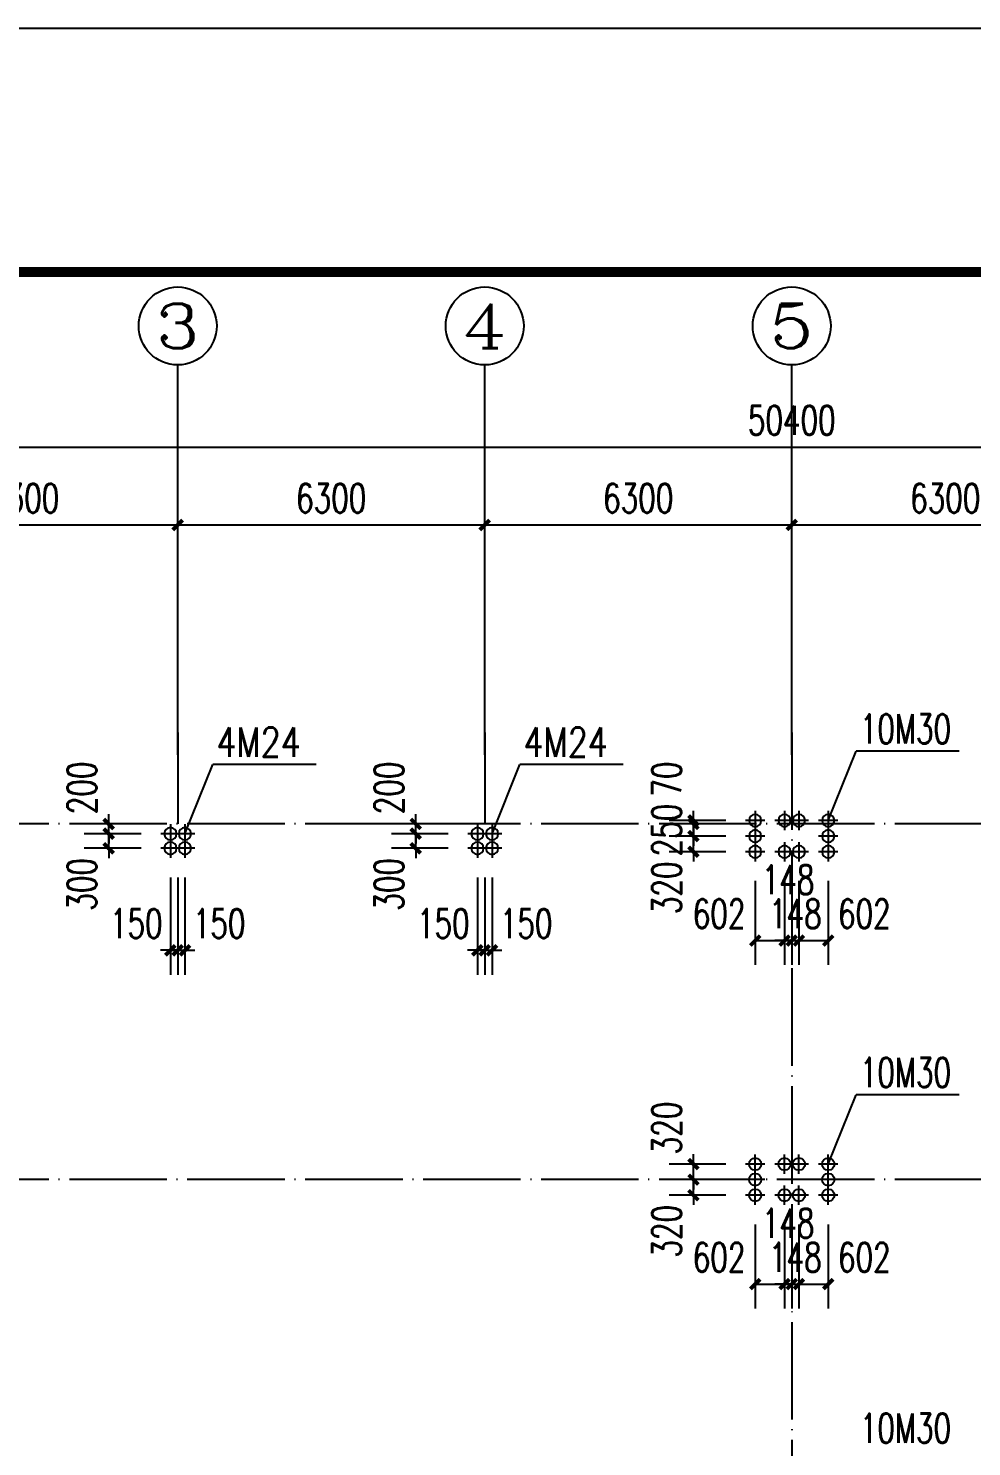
# Model space of a CAD drawing. Extents: x 37237700 to 37865026, y 138877 to 347670.
# Drawn here: x 37437590 to 37456945, y 318564 to 347670 of the extents above; entities that cross this region are included whole.
import ezdxf
from ezdxf.enums import TextEntityAlignment as Align

# ---------------------------------------------------------------- set-up
doc = ezdxf.new("R2010")
doc.units = 0
doc.header["$LTSCALE"] = 1000
doc.header["$MEASUREMENT"] = 0
for name, pattern in [('ACAD_ISO04W100', [30.5, 24, -3, 0.5, -3]), ('CENTER', [2, 1.25, -0.25, 0.25, -0.25]), ('DOTE', [2.42, 2, -0.2, 0.02, -0.2])]:
    doc.linetypes.add(name, pattern=pattern)
doc.layers.get('0').update_dxf_attribs({"linetype": 'CONTINUOUS'})
doc.layers.get('DEFPOINTS').update_dxf_attribs({"linetype": 'CONTINUOUS'})
for name, color, linetype in [('AXIS', 3, 'CONTINUOUS'), ('AXIS_TEXT', 7, 'CONTINUOUS'), ('DOTE', 1, 'ACAD_ISO04W100'), ('PUB_DIM', 3, 'CONTINUOUS'), ('PUB_TEXT', 7, 'CONTINUOUS'), ('PUB_TITLE', 4, 'CONTINUOUS'), ('ROOF', 7, 'CONTINUOUS'), ('中心线', 9, 'CENTER'), ('锚栓', 6, 'CONTINUOUS')]:
    doc.layers.add(name, color=color, linetype=linetype)
doc.styles.add('_TCH_AXIS', font='COMPLEX', dxfattribs={"bigfont": 'GBCBIG'})
doc.styles.add('_TCH_DIM_T3', font='SIMPLEX', dxfattribs={"width": 0.705882, "bigfont": 'GBCBIG'})
doc.styles.add('character', font='romans.shx', dxfattribs={"width": 0.618, "bigfont": 'gbhzfs.shx'})
doc.styles.add('COMPLEX', font='COMPLEX')
doc.dimstyles.new('_TCH_ARCH&&200', dxfattribs={"dimtxt": 595, "dimasz": 200, "dimexe": 500, "dimexo": 600, "dimgap": 252.5, "dimtad": 1, "dimdec": 0, "dimzin": 0, "dimdsep": 46, "dimtxsty": '_TCH_DIM_T3', "dimblk": 'ARCHTICK', "dimcen": 0.09, "dimclrt": 7, "dimazin": 2, "dimtfac": 1, "dimtdec": 0, "dimtix": 1, "dimtmove": 2, "dimatfit": 3, "dimfxl": 1, "dimtolj": 1, "dimtzin": 0, "dimarcsym": 0})

# ---------------------------------------------------------------- blocks, each defined once
blk = doc.blocks.new('m')
at = {"layer": '锚栓'}
for p, q in [((2858390, 836587), (2858985, 836587)), ((2858688, 836885), (2858688, 836290))]:
    blk.add_line(p, q, dxfattribs=at)
blk.add_circle((2858688, 836587), 189, dxfattribs=at)
blk = doc.blocks.new('_ArchTick')
at = {"color": 0, "linetype": 'ByBlock', "const_width": 0.4}
blk.add_lwpolyline([(-0.5, -0.5), (0.5, 0.5)], dxfattribs=at)
blk = doc.blocks.new('*D1555')
at = {"layer": 'DEFPOINTS', "color": 0}
for p in [(37453402, 323723), (37454004, 323723), (37454004, 321899)]:
    blk.add_point(p, dxfattribs=at)
at = {"layer": 'PUB_DIM', "color": 0, "lineweight": -2}
for p, q in [((37453402, 323123), (37453402, 321399)), ((37454004, 323123), (37454004, 321399)), ((37453402, 321899), (37454004, 321899))]:
    blk.add_line(p, q, dxfattribs=at)
at = {"layer": 'PUB_DIM', "color": 0, "lineweight": -2, "xscale": 200, "yscale": 200, "zscale": 200, "rotation": 180}
blk.add_blockref('_ArchTick', (37453402, 321899), dxfattribs=at)
at = {"layer": 'PUB_DIM', "color": 0, "lineweight": -2, "xscale": 200, "yscale": 200, "zscale": 200}
blk.add_blockref('_ArchTick', (37454004, 321899), dxfattribs=at)
at = {"layer": 'PUB_DIM', "color": 7, "insert": (37454744, 322449), "char_height": 595, "attachment_point": 5, "style": '_TCH_DIM_T3'}
blk.add_mtext('\\A1;602', dxfattribs=at)
blk = doc.blocks.new('*D1556')
at = {"layer": 'DEFPOINTS', "color": 0}
for p in [(37453254, 323723), (37453402, 323723), (37453402, 321899)]:
    blk.add_point(p, dxfattribs=at)
at = {"layer": 'PUB_DIM', "color": 0, "lineweight": -2}
for p, q in [((37453254, 323123), (37453254, 321399)), ((37453402, 323123), (37453402, 321399)), ((37453254, 321899), (37453054, 321899)), ((37453254, 321899), (37453402, 321899)), ((37453402, 321899), (37453602, 321899))]:
    blk.add_line(p, q, dxfattribs=at)
at = {"layer": 'PUB_DIM', "color": 0, "lineweight": -2, "xscale": 200, "yscale": 200, "zscale": 200}
blk.add_blockref('_ArchTick', (37453254, 321899), dxfattribs=at)
at = {"layer": 'PUB_DIM', "color": 0, "lineweight": -2, "xscale": 200, "yscale": 200, "zscale": 200, "rotation": 180}
blk.add_blockref('_ArchTick', (37453402, 321899), dxfattribs=at)
at = {"layer": 'PUB_DIM', "color": 7, "insert": (37453328, 322449), "char_height": 595, "attachment_point": 5, "style": '_TCH_DIM_T3'}
blk.add_mtext('\\A1;148', dxfattribs=at)
blk = doc.blocks.new('*D1557')
at = {"layer": 'DEFPOINTS', "color": 0}
for p in [(37453106, 323723), (37453254, 323723), (37453254, 321899)]:
    blk.add_point(p, dxfattribs=at)
at = {"layer": 'PUB_DIM', "color": 0, "lineweight": -2}
for p, q in [((37453106, 323123), (37453106, 321399)), ((37453254, 323123), (37453254, 321399)), ((37453106, 321899), (37452906, 321899)), ((37453106, 321899), (37453254, 321899)), ((37453254, 321899), (37453454, 321899))]:
    blk.add_line(p, q, dxfattribs=at)
at = {"layer": 'PUB_DIM', "color": 0, "lineweight": -2, "xscale": 200, "yscale": 200, "zscale": 200}
blk.add_blockref('_ArchTick', (37453106, 321899), dxfattribs=at)
at = {"layer": 'PUB_DIM', "color": 0, "lineweight": -2, "xscale": 200, "yscale": 200, "zscale": 200, "rotation": 180}
blk.add_blockref('_ArchTick', (37453254, 321899), dxfattribs=at)
at = {"layer": 'PUB_DIM', "color": 7, "insert": (37453180, 323149), "char_height": 595, "attachment_point": 5, "style": '_TCH_DIM_T3'}
blk.add_mtext('\\A1;148', dxfattribs=at)
blk = doc.blocks.new('*D1558')
at = {"layer": 'DEFPOINTS', "color": 0}
for p in [(37452504, 323723), (37453106, 323723), (37453106, 321899)]:
    blk.add_point(p, dxfattribs=at)
at = {"layer": 'PUB_DIM', "color": 0, "lineweight": -2}
for p, q in [((37452504, 323123), (37452504, 321399)), ((37453106, 323123), (37453106, 321399)), ((37452504, 321899), (37453106, 321899))]:
    blk.add_line(p, q, dxfattribs=at)
at = {"layer": 'PUB_DIM', "color": 0, "lineweight": -2, "xscale": 200, "yscale": 200, "zscale": 200, "rotation": 180}
blk.add_blockref('_ArchTick', (37452504, 321899), dxfattribs=at)
at = {"layer": 'PUB_DIM', "color": 0, "lineweight": -2, "xscale": 200, "yscale": 200, "zscale": 200}
blk.add_blockref('_ArchTick', (37453106, 321899), dxfattribs=at)
at = {"layer": 'PUB_DIM', "color": 7, "insert": (37451764, 322449), "char_height": 595, "attachment_point": 5, "style": '_TCH_DIM_T3'}
blk.add_mtext('\\A1;602', dxfattribs=at)
blk = doc.blocks.new('*D1563')
at = {"layer": 'DEFPOINTS', "color": 0}
for p in [(37451237, 324043), (37452504, 324043), (37452504, 323723)]:
    blk.add_point(p, dxfattribs=at)
at = {"layer": 'PUB_DIM', "color": 0, "lineweight": -2}
for p, q in [((37451904, 324043), (37450737, 324043)), ((37451237, 324043), (37451237, 324243)), ((37451237, 323723), (37451237, 324043)), ((37451904, 323723), (37450737, 323723)), ((37451237, 323723), (37451237, 323523))]:
    blk.add_line(p, q, dxfattribs=at)
at = {"layer": 'PUB_DIM', "color": 0, "lineweight": -2, "xscale": 200, "yscale": 200, "zscale": 200}
for p, rotation in [((37451237, 324043), 270), ((37451237, 323723), 90)]:
    blk.add_blockref('_ArchTick', p, dxfattribs=dict(at, rotation=rotation))
at = {"layer": 'PUB_DIM', "color": 7, "insert": (37450687, 322983), "char_height": 595, "attachment_point": 5, "rotation": 90, "style": '_TCH_DIM_T3'}
blk.add_mtext('\\A1;320', dxfattribs=at)
blk = doc.blocks.new('*D1564')
at = {"layer": 'DEFPOINTS', "color": 0}
for p in [(37451237, 324363), (37452504, 324363), (37452504, 324043)]:
    blk.add_point(p, dxfattribs=at)
at = {"layer": 'PUB_DIM', "color": 0, "lineweight": -2}
for p, q in [((37451237, 324363), (37451237, 324563)), ((37451904, 324363), (37450737, 324363)), ((37451237, 324043), (37451237, 324363)), ((37451904, 324043), (37450737, 324043)), ((37451237, 324043), (37451237, 323843))]:
    blk.add_line(p, q, dxfattribs=at)
at = {"layer": 'PUB_DIM', "color": 0, "lineweight": -2, "xscale": 200, "yscale": 200, "zscale": 200}
for p, rotation in [((37451237, 324363), 270), ((37451237, 324043), 90)]:
    blk.add_blockref('_ArchTick', p, dxfattribs=dict(at, rotation=rotation))
at = {"layer": 'PUB_DIM', "color": 7, "insert": (37450687, 325103), "char_height": 595, "attachment_point": 5, "rotation": 90, "style": '_TCH_DIM_T3'}
blk.add_mtext('\\A1;320', dxfattribs=at)
blk = doc.blocks.new('*D1735')
at = {"layer": 'DEFPOINTS', "color": 0}
for p in [(37446804, 330843), (37446954, 330843), (37446954, 328749)]:
    blk.add_point(p, dxfattribs=at)
at = {"layer": 'PUB_DIM', "color": 0, "lineweight": -2}
for p, q in [((37446804, 330243), (37446804, 328249)), ((37446954, 330243), (37446954, 328249)), ((37446804, 328749), (37446604, 328749)), ((37446804, 328749), (37446954, 328749)), ((37446954, 328749), (37447154, 328749))]:
    blk.add_line(p, q, dxfattribs=at)
at = {"layer": 'PUB_DIM', "color": 0, "lineweight": -2, "xscale": 200, "yscale": 200, "zscale": 200}
blk.add_blockref('_ArchTick', (37446804, 328749), dxfattribs=at)
at = {"layer": 'PUB_DIM', "color": 0, "lineweight": -2, "xscale": 200, "yscale": 200, "zscale": 200, "rotation": 180}
blk.add_blockref('_ArchTick', (37446954, 328749), dxfattribs=at)
at = {"layer": 'PUB_DIM', "color": 7, "insert": (37446104, 329299), "char_height": 595, "attachment_point": 5, "style": '_TCH_DIM_T3'}
blk.add_mtext('\\A1;150', dxfattribs=at)
blk = doc.blocks.new('*D1736')
at = {"layer": 'DEFPOINTS', "color": 0}
for p in [(37446954, 330843), (37447104, 330843), (37447104, 328749)]:
    blk.add_point(p, dxfattribs=at)
at = {"layer": 'PUB_DIM', "color": 0, "lineweight": -2}
for p, q in [((37446954, 330243), (37446954, 328249)), ((37447104, 330243), (37447104, 328249)), ((37446954, 328749), (37446754, 328749)), ((37446954, 328749), (37447104, 328749)), ((37447104, 328749), (37447304, 328749))]:
    blk.add_line(p, q, dxfattribs=at)
at = {"layer": 'PUB_DIM', "color": 0, "lineweight": -2, "xscale": 200, "yscale": 200, "zscale": 200}
blk.add_blockref('_ArchTick', (37446954, 328749), dxfattribs=at)
at = {"layer": 'PUB_DIM', "color": 0, "lineweight": -2, "xscale": 200, "yscale": 200, "zscale": 200, "rotation": 180}
blk.add_blockref('_ArchTick', (37447104, 328749), dxfattribs=at)
at = {"layer": 'PUB_DIM', "color": 7, "insert": (37447804, 329299), "char_height": 595, "attachment_point": 5, "style": '_TCH_DIM_T3'}
blk.add_mtext('\\A1;150', dxfattribs=at)
blk = doc.blocks.new('*D1737')
at = {"layer": 'DEFPOINTS', "color": 0}
for p in [(37445538, 331343), (37446804, 331343), (37446804, 331143)]:
    blk.add_point(p, dxfattribs=at)
at = {"layer": 'PUB_DIM', "color": 0, "lineweight": -2}
for p, q in [((37445538, 331343), (37445538, 331543)), ((37446204, 331343), (37445038, 331343)), ((37445538, 331143), (37445538, 331343)), ((37446204, 331143), (37445038, 331143)), ((37445538, 331143), (37445538, 330943))]:
    blk.add_line(p, q, dxfattribs=at)
at = {"layer": 'PUB_DIM', "color": 0, "lineweight": -2, "xscale": 200, "yscale": 200, "zscale": 200}
for p, rotation in [((37445538, 331343), 270), ((37445538, 331143), 90)]:
    blk.add_blockref('_ArchTick', p, dxfattribs=dict(at, rotation=rotation))
at = {"layer": 'PUB_DIM', "color": 7, "insert": (37444988, 332083), "char_height": 595, "attachment_point": 5, "rotation": 90, "style": '_TCH_DIM_T3'}
blk.add_mtext('\\A1;200', dxfattribs=at)
blk = doc.blocks.new('*D1738')
at = {"layer": 'DEFPOINTS', "color": 0}
for p in [(37445538, 331143), (37446804, 331143), (37446804, 330843)]:
    blk.add_point(p, dxfattribs=at)
at = {"layer": 'PUB_DIM', "color": 0, "lineweight": -2}
for p, q in [((37445538, 331143), (37445538, 331343)), ((37446204, 331143), (37445038, 331143)), ((37445538, 330843), (37445538, 331143)), ((37446204, 330843), (37445038, 330843)), ((37445538, 330843), (37445538, 330643))]:
    blk.add_line(p, q, dxfattribs=at)
at = {"layer": 'PUB_DIM', "color": 0, "lineweight": -2, "xscale": 200, "yscale": 200, "zscale": 200}
for p, rotation in [((37445538, 331143), 270), ((37445538, 330843), 90)]:
    blk.add_blockref('_ArchTick', p, dxfattribs=dict(at, rotation=rotation))
at = {"layer": 'PUB_DIM', "color": 7, "insert": (37444988, 330103), "char_height": 595, "attachment_point": 5, "rotation": 90, "style": '_TCH_DIM_T3'}
blk.add_mtext('\\A1;300', dxfattribs=at)
blk = doc.blocks.new('*D1743')
at = {"layer": 'DEFPOINTS', "color": 0}
for p in [(37440504, 330843), (37440654, 330843), (37440654, 328749)]:
    blk.add_point(p, dxfattribs=at)
at = {"layer": 'PUB_DIM', "color": 0, "lineweight": -2}
for p, q in [((37440504, 330243), (37440504, 328249)), ((37440654, 330243), (37440654, 328249)), ((37440504, 328749), (37440304, 328749)), ((37440504, 328749), (37440654, 328749)), ((37440654, 328749), (37440854, 328749))]:
    blk.add_line(p, q, dxfattribs=at)
at = {"layer": 'PUB_DIM', "color": 0, "lineweight": -2, "xscale": 200, "yscale": 200, "zscale": 200}
blk.add_blockref('_ArchTick', (37440504, 328749), dxfattribs=at)
at = {"layer": 'PUB_DIM', "color": 0, "lineweight": -2, "xscale": 200, "yscale": 200, "zscale": 200, "rotation": 180}
blk.add_blockref('_ArchTick', (37440654, 328749), dxfattribs=at)
at = {"layer": 'PUB_DIM', "color": 7, "insert": (37439804, 329299), "char_height": 595, "attachment_point": 5, "style": '_TCH_DIM_T3'}
blk.add_mtext('\\A1;150', dxfattribs=at)
blk = doc.blocks.new('*D1744')
at = {"layer": 'DEFPOINTS', "color": 0}
for p in [(37440654, 330843), (37440804, 330843), (37440804, 328749)]:
    blk.add_point(p, dxfattribs=at)
at = {"layer": 'PUB_DIM', "color": 0, "lineweight": -2}
for p, q in [((37440654, 330243), (37440654, 328249)), ((37440804, 330243), (37440804, 328249)), ((37440654, 328749), (37440454, 328749)), ((37440654, 328749), (37440804, 328749)), ((37440804, 328749), (37441004, 328749))]:
    blk.add_line(p, q, dxfattribs=at)
at = {"layer": 'PUB_DIM', "color": 0, "lineweight": -2, "xscale": 200, "yscale": 200, "zscale": 200}
blk.add_blockref('_ArchTick', (37440654, 328749), dxfattribs=at)
at = {"layer": 'PUB_DIM', "color": 0, "lineweight": -2, "xscale": 200, "yscale": 200, "zscale": 200, "rotation": 180}
blk.add_blockref('_ArchTick', (37440804, 328749), dxfattribs=at)
at = {"layer": 'PUB_DIM', "color": 7, "insert": (37441504, 329299), "char_height": 595, "attachment_point": 5, "style": '_TCH_DIM_T3'}
blk.add_mtext('\\A1;150', dxfattribs=at)
blk = doc.blocks.new('*D1745')
at = {"layer": 'DEFPOINTS', "color": 0}
for p in [(37439238, 331343), (37440504, 331343), (37440504, 331143)]:
    blk.add_point(p, dxfattribs=at)
at = {"layer": 'PUB_DIM', "color": 0, "lineweight": -2}
for p, q in [((37439238, 331343), (37439238, 331543)), ((37439904, 331343), (37438738, 331343)), ((37439238, 331143), (37439238, 331343)), ((37439904, 331143), (37438738, 331143)), ((37439238, 331143), (37439238, 330943))]:
    blk.add_line(p, q, dxfattribs=at)
at = {"layer": 'PUB_DIM', "color": 0, "lineweight": -2, "xscale": 200, "yscale": 200, "zscale": 200}
for p, rotation in [((37439238, 331343), 270), ((37439238, 331143), 90)]:
    blk.add_blockref('_ArchTick', p, dxfattribs=dict(at, rotation=rotation))
at = {"layer": 'PUB_DIM', "color": 7, "insert": (37438688, 332083), "char_height": 595, "attachment_point": 5, "rotation": 90, "style": '_TCH_DIM_T3'}
blk.add_mtext('\\A1;200', dxfattribs=at)
blk = doc.blocks.new('*D1746')
at = {"layer": 'DEFPOINTS', "color": 0}
for p in [(37439238, 331143), (37440504, 331143), (37440504, 330843)]:
    blk.add_point(p, dxfattribs=at)
at = {"layer": 'PUB_DIM', "color": 0, "lineweight": -2}
for p, q in [((37439238, 331143), (37439238, 331343)), ((37439904, 331143), (37438738, 331143)), ((37439238, 330843), (37439238, 331143)), ((37439904, 330843), (37438738, 330843)), ((37439238, 330843), (37439238, 330643))]:
    blk.add_line(p, q, dxfattribs=at)
at = {"layer": 'PUB_DIM', "color": 0, "lineweight": -2, "xscale": 200, "yscale": 200, "zscale": 200}
for p, rotation in [((37439238, 331143), 270), ((37439238, 330843), 90)]:
    blk.add_blockref('_ArchTick', p, dxfattribs=dict(at, rotation=rotation))
at = {"layer": 'PUB_DIM', "color": 7, "insert": (37438688, 330103), "char_height": 595, "attachment_point": 5, "rotation": 90, "style": '_TCH_DIM_T3'}
blk.add_mtext('\\A1;300', dxfattribs=at)
blk = doc.blocks.new('*D1757')
at = {"layer": 'DEFPOINTS', "color": 0}
for p in [(37453402, 330773), (37454004, 330773), (37454004, 328949)]:
    blk.add_point(p, dxfattribs=at)
at = {"layer": 'PUB_DIM', "color": 0, "lineweight": -2}
for p, q in [((37453402, 330173), (37453402, 328449)), ((37454004, 330173), (37454004, 328449)), ((37453402, 328949), (37454004, 328949))]:
    blk.add_line(p, q, dxfattribs=at)
at = {"layer": 'PUB_DIM', "color": 0, "lineweight": -2, "xscale": 200, "yscale": 200, "zscale": 200, "rotation": 180}
blk.add_blockref('_ArchTick', (37453402, 328949), dxfattribs=at)
at = {"layer": 'PUB_DIM', "color": 0, "lineweight": -2, "xscale": 200, "yscale": 200, "zscale": 200}
blk.add_blockref('_ArchTick', (37454004, 328949), dxfattribs=at)
at = {"layer": 'PUB_DIM', "color": 7, "insert": (37454744, 329499), "char_height": 595, "attachment_point": 5, "style": '_TCH_DIM_T3'}
blk.add_mtext('\\A1;602', dxfattribs=at)
blk = doc.blocks.new('*D1758')
at = {"layer": 'DEFPOINTS', "color": 0}
for p in [(37453254, 330773), (37453402, 330773), (37453402, 328949)]:
    blk.add_point(p, dxfattribs=at)
at = {"layer": 'PUB_DIM', "color": 0, "lineweight": -2}
for p, q in [((37453254, 330173), (37453254, 328449)), ((37453402, 330173), (37453402, 328449)), ((37453254, 328949), (37453054, 328949)), ((37453254, 328949), (37453402, 328949)), ((37453402, 328949), (37453602, 328949))]:
    blk.add_line(p, q, dxfattribs=at)
at = {"layer": 'PUB_DIM', "color": 0, "lineweight": -2, "xscale": 200, "yscale": 200, "zscale": 200}
blk.add_blockref('_ArchTick', (37453254, 328949), dxfattribs=at)
at = {"layer": 'PUB_DIM', "color": 0, "lineweight": -2, "xscale": 200, "yscale": 200, "zscale": 200, "rotation": 180}
blk.add_blockref('_ArchTick', (37453402, 328949), dxfattribs=at)
at = {"layer": 'PUB_DIM', "color": 7, "insert": (37453328, 329499), "char_height": 595, "attachment_point": 5, "style": '_TCH_DIM_T3'}
blk.add_mtext('\\A1;148', dxfattribs=at)
blk = doc.blocks.new('*D1759')
at = {"layer": 'DEFPOINTS', "color": 0}
for p in [(37453106, 330773), (37453254, 330773), (37453254, 328949)]:
    blk.add_point(p, dxfattribs=at)
at = {"layer": 'PUB_DIM', "color": 0, "lineweight": -2}
for p, q in [((37453106, 330173), (37453106, 328449)), ((37453254, 330173), (37453254, 328449)), ((37453106, 328949), (37452906, 328949)), ((37453106, 328949), (37453254, 328949)), ((37453254, 328949), (37453454, 328949))]:
    blk.add_line(p, q, dxfattribs=at)
at = {"layer": 'PUB_DIM', "color": 0, "lineweight": -2, "xscale": 200, "yscale": 200, "zscale": 200}
blk.add_blockref('_ArchTick', (37453106, 328949), dxfattribs=at)
at = {"layer": 'PUB_DIM', "color": 0, "lineweight": -2, "xscale": 200, "yscale": 200, "zscale": 200, "rotation": 180}
blk.add_blockref('_ArchTick', (37453254, 328949), dxfattribs=at)
at = {"layer": 'PUB_DIM', "color": 7, "insert": (37453180, 330199), "char_height": 595, "attachment_point": 5, "style": '_TCH_DIM_T3'}
blk.add_mtext('\\A1;148', dxfattribs=at)
blk = doc.blocks.new('*D1760')
at = {"layer": 'DEFPOINTS', "color": 0}
for p in [(37452504, 330773), (37453106, 330773), (37453106, 328949)]:
    blk.add_point(p, dxfattribs=at)
at = {"layer": 'PUB_DIM', "color": 0, "lineweight": -2}
for p, q in [((37452504, 330173), (37452504, 328449)), ((37453106, 330173), (37453106, 328449)), ((37452504, 328949), (37453106, 328949))]:
    blk.add_line(p, q, dxfattribs=at)
at = {"layer": 'PUB_DIM', "color": 0, "lineweight": -2, "xscale": 200, "yscale": 200, "zscale": 200, "rotation": 180}
blk.add_blockref('_ArchTick', (37452504, 328949), dxfattribs=at)
at = {"layer": 'PUB_DIM', "color": 0, "lineweight": -2, "xscale": 200, "yscale": 200, "zscale": 200}
blk.add_blockref('_ArchTick', (37453106, 328949), dxfattribs=at)
at = {"layer": 'PUB_DIM', "color": 7, "insert": (37451764, 329499), "char_height": 595, "attachment_point": 5, "style": '_TCH_DIM_T3'}
blk.add_mtext('\\A1;602', dxfattribs=at)
blk = doc.blocks.new('*D1768')
at = {"layer": 'DEFPOINTS', "color": 0}
for p in [(37451237, 331413), (37452504, 331413), (37452504, 331343)]:
    blk.add_point(p, dxfattribs=at)
at = {"layer": 'PUB_DIM', "color": 0, "lineweight": -2}
for p, q in [((37451237, 331413), (37451237, 331613)), ((37451904, 331413), (37450737, 331413)), ((37451904, 331343), (37450737, 331343)), ((37451237, 331343), (37451237, 331413)), ((37451237, 331343), (37451237, 331143))]:
    blk.add_line(p, q, dxfattribs=at)
at = {"layer": 'PUB_DIM', "color": 0, "lineweight": -2, "xscale": 200, "yscale": 200, "zscale": 200}
for p, rotation in [((37451237, 331413), 270), ((37451237, 331343), 90)]:
    blk.add_blockref('_ArchTick', p, dxfattribs=dict(at, rotation=rotation))
at = {"layer": 'PUB_DIM', "color": 7, "insert": (37450687, 332263), "char_height": 595, "attachment_point": 5, "rotation": 90, "style": '_TCH_DIM_T3'}
blk.add_mtext('\\A1;70', dxfattribs=at)
blk = doc.blocks.new('*D1769')
at = {"layer": 'DEFPOINTS', "color": 0}
for p in [(37451237, 331343), (37452504, 331343), (37452504, 331093)]:
    blk.add_point(p, dxfattribs=at)
at = {"layer": 'PUB_DIM', "color": 0, "lineweight": -2}
for p, q in [((37451237, 331343), (37451237, 331543)), ((37451904, 331343), (37450737, 331343)), ((37451237, 331093), (37451237, 331343)), ((37451904, 331093), (37450737, 331093)), ((37451237, 331093), (37451237, 330893))]:
    blk.add_line(p, q, dxfattribs=at)
at = {"layer": 'PUB_DIM', "color": 0, "lineweight": -2, "xscale": 200, "yscale": 200, "zscale": 200}
for p, rotation in [((37451237, 331343), 270), ((37451237, 331093), 90)]:
    blk.add_blockref('_ArchTick', p, dxfattribs=dict(at, rotation=rotation))
at = {"layer": 'PUB_DIM', "color": 7, "insert": (37450687, 331218), "char_height": 595, "attachment_point": 5, "rotation": 90, "style": '_TCH_DIM_T3'}
blk.add_mtext('\\A1;250', dxfattribs=at)
blk = doc.blocks.new('*D1770')
at = {"layer": 'DEFPOINTS', "color": 0}
for p in [(37451237, 331093), (37452504, 331093), (37452504, 330773)]:
    blk.add_point(p, dxfattribs=at)
at = {"layer": 'PUB_DIM', "color": 0, "lineweight": -2}
for p, q in [((37451237, 331093), (37451237, 331293)), ((37451904, 331093), (37450737, 331093)), ((37451237, 330773), (37451237, 331093)), ((37451904, 330773), (37450737, 330773)), ((37451237, 330773), (37451237, 330573))]:
    blk.add_line(p, q, dxfattribs=at)
at = {"layer": 'PUB_DIM', "color": 0, "lineweight": -2, "xscale": 200, "yscale": 200, "zscale": 200}
for p, rotation in [((37451237, 331093), 270), ((37451237, 330773), 90)]:
    blk.add_blockref('_ArchTick', p, dxfattribs=dict(at, rotation=rotation))
at = {"layer": 'PUB_DIM', "color": 7, "insert": (37450687, 330033), "char_height": 595, "attachment_point": 5, "rotation": 90, "style": '_TCH_DIM_T3'}
blk.add_mtext('\\A1;320', dxfattribs=at)
blk = doc.blocks.new('*D1851')
at = {"layer": 'AXIS', "color": 0, "lineweight": -2}
for p, q in [((37434354, 333078), (37434354, 337978)), ((37440654, 333078), (37440654, 337978)), ((37434354, 337478), (37440654, 337478))]:
    blk.add_line(p, q, dxfattribs=at)
at = {"layer": 'DEFPOINTS', "color": 0}
for p in [(37440654, 337478), (37434354, 332478), (37440654, 332478)]:
    blk.add_point(p, dxfattribs=at)
at = {"layer": 'AXIS', "color": 0, "lineweight": -2, "xscale": 200, "yscale": 200, "zscale": 200, "rotation": 180}
blk.add_blockref('_ArchTick', (37434354, 337478), dxfattribs=at)
at = {"layer": 'AXIS', "color": 0, "lineweight": -2, "xscale": 200, "yscale": 200, "zscale": 200}
blk.add_blockref('_ArchTick', (37440654, 337478), dxfattribs=at)
at = {"layer": 'AXIS', "color": 7, "insert": (37437504, 338028), "char_height": 595, "attachment_point": 5, "style": '_TCH_DIM_T3'}
blk.add_mtext('\\A1;6300', dxfattribs=at)
blk = doc.blocks.new('*D1852')
at = {"layer": 'AXIS', "color": 0, "lineweight": -2}
for p, q in [((37440654, 333078), (37440654, 337978)), ((37446954, 333078), (37446954, 337978)), ((37440654, 337478), (37446954, 337478))]:
    blk.add_line(p, q, dxfattribs=at)
at = {"layer": 'DEFPOINTS', "color": 0}
for p in [(37446954, 337478), (37440654, 332478), (37446954, 332478)]:
    blk.add_point(p, dxfattribs=at)
at = {"layer": 'AXIS', "color": 0, "lineweight": -2, "xscale": 200, "yscale": 200, "zscale": 200, "rotation": 180}
blk.add_blockref('_ArchTick', (37440654, 337478), dxfattribs=at)
at = {"layer": 'AXIS', "color": 0, "lineweight": -2, "xscale": 200, "yscale": 200, "zscale": 200}
blk.add_blockref('_ArchTick', (37446954, 337478), dxfattribs=at)
at = {"layer": 'AXIS', "color": 7, "insert": (37443804, 338028), "char_height": 595, "attachment_point": 5, "style": '_TCH_DIM_T3'}
blk.add_mtext('\\A1;6300', dxfattribs=at)
blk = doc.blocks.new('*D1853')
at = {"layer": 'AXIS', "color": 0, "lineweight": -2}
for p, q in [((37446954, 333078), (37446954, 337978)), ((37453254, 333078), (37453254, 337978)), ((37446954, 337478), (37453254, 337478))]:
    blk.add_line(p, q, dxfattribs=at)
at = {"layer": 'DEFPOINTS', "color": 0}
for p in [(37453254, 337478), (37446954, 332478), (37453254, 332478)]:
    blk.add_point(p, dxfattribs=at)
at = {"layer": 'AXIS', "color": 0, "lineweight": -2, "xscale": 200, "yscale": 200, "zscale": 200, "rotation": 180}
blk.add_blockref('_ArchTick', (37446954, 337478), dxfattribs=at)
at = {"layer": 'AXIS', "color": 0, "lineweight": -2, "xscale": 200, "yscale": 200, "zscale": 200}
blk.add_blockref('_ArchTick', (37453254, 337478), dxfattribs=at)
at = {"layer": 'AXIS', "color": 7, "insert": (37450104, 338028), "char_height": 595, "attachment_point": 5, "style": '_TCH_DIM_T3'}
blk.add_mtext('\\A1;6300', dxfattribs=at)
blk = doc.blocks.new('*D1854')
at = {"layer": 'AXIS', "color": 0, "lineweight": -2}
for p, q in [((37453254, 333078), (37453254, 337978)), ((37459554, 333078), (37459554, 337978)), ((37453254, 337478), (37459554, 337478))]:
    blk.add_line(p, q, dxfattribs=at)
at = {"layer": 'DEFPOINTS', "color": 0}
for p in [(37459554, 337478), (37453254, 332478), (37459554, 332478)]:
    blk.add_point(p, dxfattribs=at)
at = {"layer": 'AXIS', "color": 0, "lineweight": -2, "xscale": 200, "yscale": 200, "zscale": 200, "rotation": 180}
blk.add_blockref('_ArchTick', (37453254, 337478), dxfattribs=at)
at = {"layer": 'AXIS', "color": 0, "lineweight": -2, "xscale": 200, "yscale": 200, "zscale": 200}
blk.add_blockref('_ArchTick', (37459554, 337478), dxfattribs=at)
at = {"layer": 'AXIS', "color": 7, "insert": (37456404, 338028), "char_height": 595, "attachment_point": 5, "style": '_TCH_DIM_T3'}
blk.add_mtext('\\A1;6300', dxfattribs=at)
blk = doc.blocks.new('*D1858')
at = {"layer": 'AXIS', "color": 0, "lineweight": -2}
for p, q in [((37428054, 333078), (37428054, 339578)), ((37478454, 333078), (37478454, 339578)), ((37428054, 339078), (37478454, 339078))]:
    blk.add_line(p, q, dxfattribs=at)
at = {"layer": 'DEFPOINTS', "color": 0}
for p in [(37478454, 339078), (37428054, 332478), (37478454, 332478)]:
    blk.add_point(p, dxfattribs=at)
at = {"layer": 'AXIS', "color": 0, "lineweight": -2, "xscale": 200, "yscale": 200, "zscale": 200, "rotation": 180}
blk.add_blockref('_ArchTick', (37428054, 339078), dxfattribs=at)
at = {"layer": 'AXIS', "color": 0, "lineweight": -2, "xscale": 200, "yscale": 200, "zscale": 200}
blk.add_blockref('_ArchTick', (37478454, 339078), dxfattribs=at)
at = {"layer": 'AXIS', "color": 7, "insert": (37453254, 339628), "char_height": 595, "attachment_point": 5, "style": '_TCH_DIM_T3'}
blk.add_mtext('\\A1;50400', dxfattribs=at)
blk = doc.blocks.new('_AXISO')
blk.add_circle((0, 0), 0.5)
at = {"layer": 'AXIS_TEXT', "style": 'COMPLEX', "width": 1.041667}
blk.add_attdef('A', text='', height=0.56, dxfattribs=at).set_placement((-0.25, -0.28), (0.25, -0.28), align=Align.FIT)

msp = doc.modelspace()

# ---------------------------------------------------------------- linework, layer by layer
at = {"layer": 'AXIS'}
for p, q in [((37440653.9, 332762.4), (37440653.9, 340762.4)), ((37446953.9, 332762.4), (37446953.9, 340762.4)), ((37453253.9, 332762.4), (37453253.9, 340762.4))]:
    msp.add_line(p, q, dxfattribs=at)
at = {"layer": 'DOTE', "linetype": 'DOTE'}
for p, q in [((37440653.9, 333220.2), (37440653.9, 331342.8)), ((37446953.9, 333220.2), (37446953.9, 331342.8)), ((37453253.9, 333220.2), (37453253.9, 256309.1)), ((37481571.1, 331342.8), (37425219.9, 331342.8)), ((37481571.1, 324042.8), (37425219.9, 324042.8))]:
    msp.add_line(p, q, dxfattribs=at)
at = {"layer": 'PUB_TITLE'}
msp.add_lwpolyline([(37417206.7, 228870), (37501206.7, 228870), (37501206.7, 347670), (37417206.7, 347670)], close=True, dxfattribs=at)
at = {"layer": 'PUB_TITLE', "const_width": 200}
msp.add_lwpolyline([(37419206.7, 230870), (37499206.7, 230870), (37499206.7, 342670), (37419206.7, 342670)], close=True, dxfattribs=at)
at = {"layer": '中心线', "linetype": 'ByBlock', "ltscale": 1.875}
for p, q in [((37454003.9, 331412.8), (37454577.4, 332834.4)), ((37456692.7, 332834.4), (37454577.4, 332834.4)), ((37440803.9, 331142.8), (37441377.4, 332564.4)), ((37443492.7, 332564.4), (37441377.4, 332564.4)), ((37447103.9, 331142.8), (37447677.4, 332564.4)), ((37449792.7, 332564.4), (37447677.4, 332564.4)), ((37454003.9, 324362.8), (37454577.4, 325784.4)), ((37456692.7, 325784.4), (37454577.4, 325784.4))]:
    msp.add_line(p, q, dxfattribs=at)

# ---------------------------------------------------------------- block references
at = {"layer": 'AXIS'}
ref = msp.add_blockref('_AXISO', (37440653.9, 341562.4), dxfattribs=dict(at, xscale=1600, yscale=1600, zscale=1600))
ref.add_attrib('A', '3', dxfattribs={"layer": 'AXIS_TEXT', "height": 905.1, "style": '_TCH_AXIS', "width": 1.5}).set_placement((37440201.4, 341109.8), (37441106.5, 341109.8), align=Align.FIT)
ref = msp.add_blockref('_AXISO', (37446953.9, 341562.4), dxfattribs=dict(at, xscale=1600, yscale=1600, zscale=1600))
ref.add_attrib('A', '4', dxfattribs={"layer": 'AXIS_TEXT', "height": 905.1, "style": '_TCH_AXIS', "width": 1.3125}).set_placement((37446501.4, 341109.8), (37447406.5, 341109.8), align=Align.FIT)
ref = msp.add_blockref('_AXISO', (37453253.9, 341562.4), dxfattribs=dict(at, xscale=1600, yscale=1600, zscale=1600))
ref.add_attrib('A', '5', dxfattribs={"layer": 'AXIS_TEXT', "height": 905.1, "style": '_TCH_AXIS', "width": 1.5}).set_placement((37452801.4, 341109.8), (37453706.5, 341109.8), align=Align.FIT)
at = {"layer": 'ROOF', "xscale": -0.6666666716337204, "yscale": 0.6666666716337204, "zscale": 0.6666666716337204}
for p in [(39358295.8, -226312), (39358897.8, -226312), (39359193.8, -226312), (39359795.8, -226312), (39346295.8, -226582), (39346595.8, -226582), (39352595.8, -226582), (39352895.8, -226582), (39358295.8, -226632), (39359795.8, -226632), (39346295.8, -226882), (39346595.8, -226882), (39352595.8, -226882), (39352895.8, -226882), (39358295.8, -226952), (39358897.8, -226952), (39359193.8, -226952), (39359795.8, -226952)]:
    msp.add_blockref('m', p, dxfattribs=at)
at = {"layer": 'ROOF', "xscale": 0.6666666716337204, "yscale": 0.6666666716337204, "zscale": 0.6666666716337204, "rotation": 180}
for p in [(39358295.8, 882087.6), (39358897.8, 882087.6), (39359193.8, 882087.6), (39359795.8, 882087.6), (39358295.8, 881767.6), (39359795.8, 881767.6), (39358295.8, 881447.6), (39358897.8, 881447.6), (39359193.8, 881447.6), (39359795.8, 881447.6)]:
    msp.add_blockref('m', p, dxfattribs=at)

# ---------------------------------------------------------------- texts
at = {"layer": 'PUB_TEXT', "color": 7, "lineweight": -3, "style": 'character'}
for s, width, p in [('10M30', 0.7, (37454651.1, 332992.8)), ('4M24', 0.8, (37441451.1, 332722.8)), ('4M24', 0.8, (37447751.1, 332722.8)), ('10M30', 0.7, (37454651.1, 325942.8)), ('10M30', 0.7, (37454651.1, 318642.8))]:
    msp.add_text(s, height=600, dxfattribs=dict(at, width=width)).set_placement(p)

# ---------------------------------------------------------------- dimensions: what is measured, and where the dimension line sits
at = {"layer": 'AXIS'}
for p1, p2, distance, picture, middle in [((37428053.9, 332477.6), (37478453.9, 332477.6), 6600, '*D1858', (37453253.9, 339627.6)), ((37434353.9, 332477.6), (37440653.9, 332477.6), 5000, '*D1851', (37437503.9, 338027.6)), ((37440653.9, 332477.6), (37446953.9, 332477.6), 5000, '*D1852', (37443803.9, 338027.6)), ((37446953.9, 332477.6), (37453253.9, 332477.6), 5000, '*D1853', (37450103.9, 338027.6)), ((37453253.9, 332477.6), (37459553.9, 332477.6), 5000, '*D1854', (37456403.9, 338027.6))]:
    dim = msp.add_aligned_dim(p1=p1, p2=p2, distance=distance, dimstyle='_TCH_ARCH&&200', dxfattribs=at)
    dim.commit()
    dim.dimension.update_dxf_attribs({"geometry": picture, "text_midpoint": middle})
at = {"layer": 'PUB_DIM'}
for base, p1, p2, angle, picture, middle in [((37439237.8, 331342.8), (37440503.9, 331142.8), (37440503.9, 331342.8), 90, '*D1745', (37438687.8, 332082.8)), ((37445537.8, 331342.8), (37446803.9, 331142.8), (37446803.9, 331342.8), 90, '*D1737', (37444987.8, 332082.8)), ((37451237.3, 331412.8), (37452503.9, 331342.8), (37452503.9, 331412.8), 90, '*D1768', (37450687.3, 332262.9)), ((37439237.8, 331142.8), (37440503.9, 330842.8), (37440503.9, 331142.8), 90, '*D1746', (37438687.8, 330102.8)), ((37445537.8, 331142.8), (37446803.9, 330842.8), (37446803.9, 331142.8), 90, '*D1738', (37444987.8, 330102.8)), ((37451237.3, 331092.8), (37452503.9, 330772.8), (37452503.9, 331092.8), 90, '*D1770', (37450687.3, 330032.8)), ((37440653.9, 328748.8), (37440503.9, 330842.8), (37440653.9, 330842.8), 0, '*D1743', (37439803.9, 329298.8)), ((37440803.9, 328748.8), (37440653.9, 330842.8), (37440803.9, 330842.8), 0, '*D1744', (37441503.9, 329298.8)), ((37446953.9, 328748.8), (37446803.9, 330842.8), (37446953.9, 330842.8), 0, '*D1735', (37446103.9, 329298.8)), ((37447103.9, 328748.8), (37446953.9, 330842.8), (37447103.9, 330842.8), 0, '*D1736', (37447803.9, 329298.8)), ((37453105.9, 328948.8), (37452503.9, 330772.8), (37453105.9, 330772.8), 0, '*D1760', (37451763.9, 329498.8)), ((37453253.9, 328948.8), (37453105.9, 330772.8), (37453253.9, 330772.8), 0, '*D1759', (37453179.9, 330198.8)), ((37454003.9, 328948.8), (37453401.9, 330772.8), (37454003.9, 330772.8), 0, '*D1757', (37454743.9, 329498.8)), ((37451237.3, 324362.8), (37452503.9, 324042.8), (37452503.9, 324362.8), 90, '*D1564', (37450687.3, 325102.8)), ((37451237.3, 324042.8), (37452503.9, 323722.8), (37452503.9, 324042.8), 90, '*D1563', (37450687.3, 322982.8)), ((37453105.9, 321898.8), (37452503.9, 323722.8), (37453105.9, 323722.8), 0, '*D1558', (37451763.9, 322448.8)), ((37453253.9, 321898.8), (37453105.9, 323722.8), (37453253.9, 323722.8), 0, '*D1557', (37453179.9, 323148.8)), ((37454003.9, 321898.8), (37453401.9, 323722.8), (37454003.9, 323722.8), 0, '*D1555', (37454743.9, 322448.8))]:
    dim = msp.add_linear_dim(base=base, p1=p1, p2=p2, angle=angle, dimstyle='_TCH_ARCH&&200', dxfattribs=at)
    dim.commit()
    dim.dimension.update_dxf_attribs({"geometry": picture, "text_midpoint": middle, "dimtype": 129})
for p1, p2, distance, picture, middle in [((37452503.9, 331092.8), (37452503.9, 331342.8), 1266.6, '*D1769', (37450687.3, 331217.8)), ((37453253.9, 330772.8), (37453401.9, 330772.8), -1824, '*D1758', (37453327.9, 329498.8)), ((37453253.9, 323722.8), (37453401.9, 323722.8), -1824, '*D1556', (37453327.9, 322448.8))]:
    dim = msp.add_aligned_dim(p1=p1, p2=p2, distance=distance, dimstyle='_TCH_ARCH&&200', dxfattribs=at)
    dim.commit()
    dim.dimension.update_dxf_attribs({"geometry": picture, "text_midpoint": middle})

doc.saveas('drawing.dxf')
